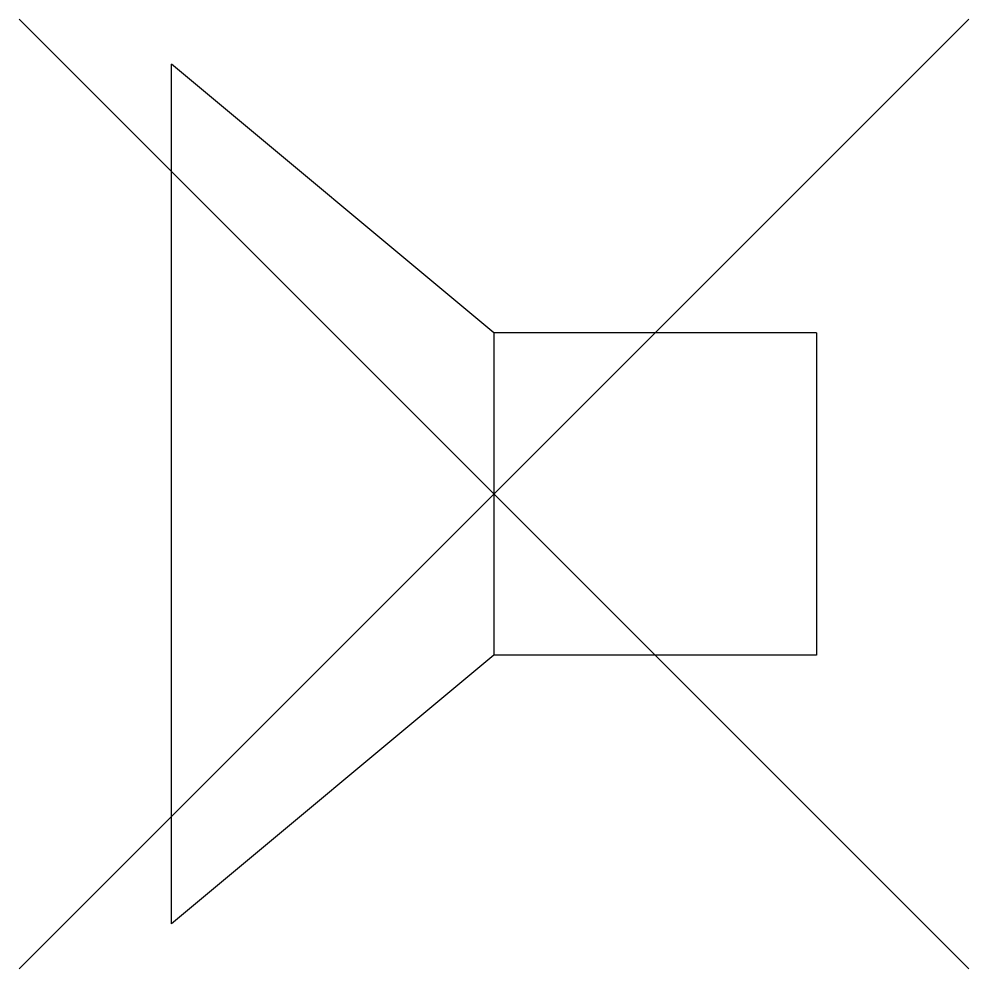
# Model space of a CAD drawing. Header units: metres. Extents: x -0.00371 to 0.00071, y -0.00221 to 0.00221.
import ezdxf

# ---------------------------------------------------------------- set-up
doc = ezdxf.new("R2010")
doc.units = ezdxf.units.M
doc.header["$MEASUREMENT"] = 0

msp = doc.modelspace()

# ---------------------------------------------------------------- linework, layer by layer
for p, q in [((-0.0037097, -0.0022097), (0.0007097, 0.0022097)), ((0.0007097, -0.0022097), (-0.0037097, 0.0022097)), ((-0.003, -0.002), (-0.003, 0.002)), ((-0.0015, 0.00075), (-0.003, 0.002)), ((0, 0.00075), (-0.0015, 0.00075)), ((-0.0015, 0.00075), (-0.0015, -0.00075)), ((0, 0.00075), (0, -0.00075)), ((-0.0015, -0.00075), (-0.003, -0.002)), ((0, -0.00075), (-0.0015, -0.00075))]:
    msp.add_line(p, q)

doc.saveas('drawing.dxf')
